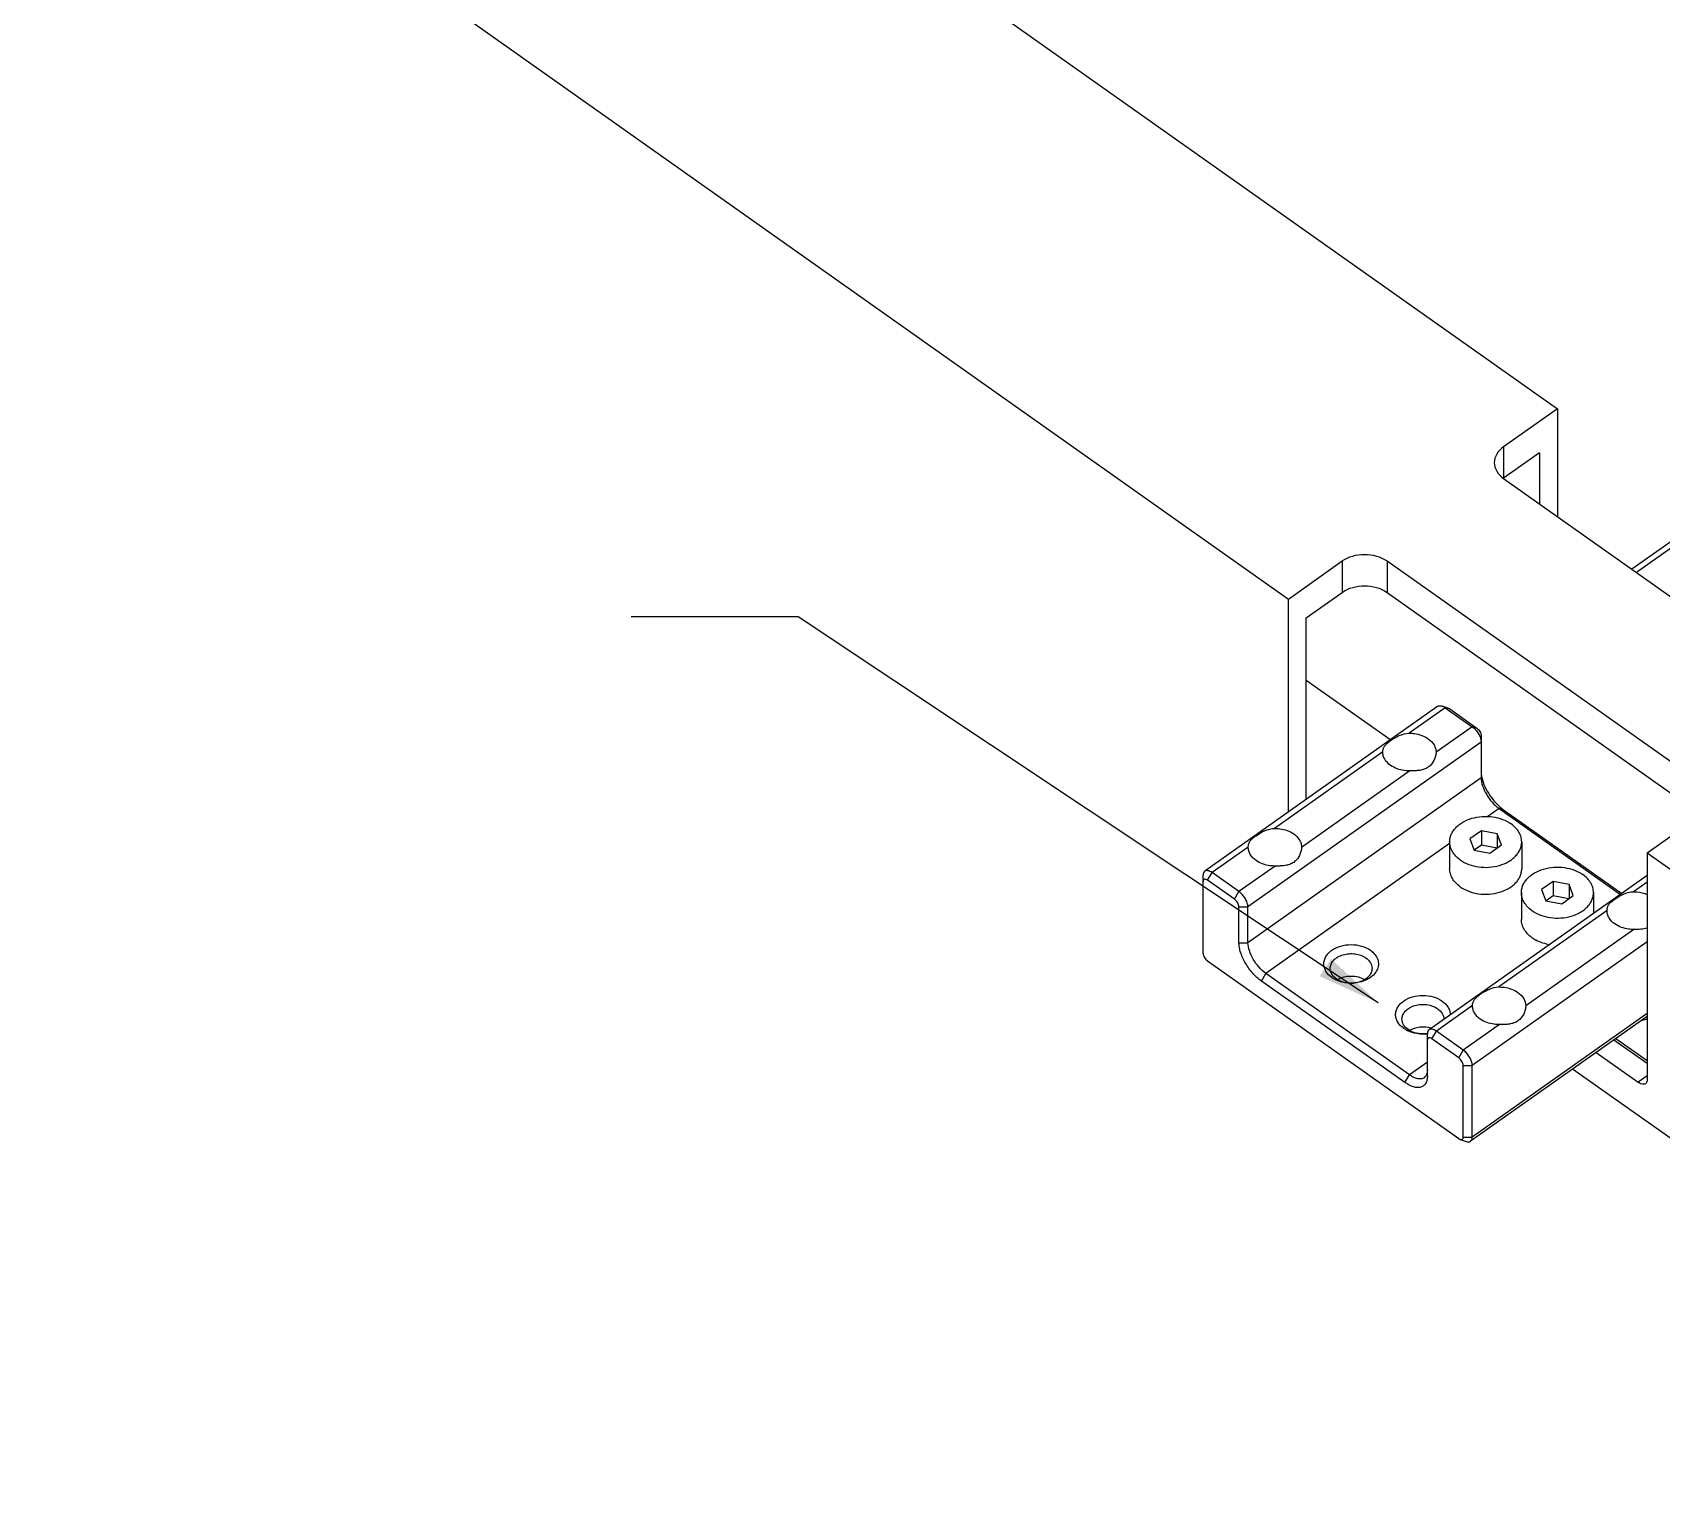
# Model space of a CAD drawing. Header units: millimetres. Extents: x 562 to 17351, y 2396 to 6995.
# Drawn here: x 8892 to 9020.4, y 3001.9 to 3117.8 of the extents above; entities that cross this region are included whole.
import ezdxf

# ---------------------------------------------------------------- set-up
doc = ezdxf.new("R2010")
doc.units = ezdxf.units.MM
doc.layers.add('02___PRT_ALL_AXES', color=7, linetype='Continuous')
doc.styles.get("Standard").update_dxf_attribs({"font": 'arial.ttf'})
doc.dimstyles.new('DIMSTYLE_5-scale4', dxfattribs={"dimscale": 2, "dimtxt": 2.7, "dimasz": 2.5, "dimexe": 1, "dimexo": 0, "dimgap": 1.25, "dimtad": 1, "dimzin": 9, "dimdsep": 46, "dimtxsty": 'Standard', "dimcen": 0.09, "dimclrd": 6, "dimclre": 6, "dimclrt": 3, "dimadec": 1, "dimazin": 2, "dimtp": 0.15, "dimtm": 0.15, "dimtfac": 0.8, "dimtmove": 0, "dimatfit": 3, "dimfxl": 1, "dimtolj": 1, "dimarcsym": 0})

msp = doc.modelspace()

# ---------------------------------------------------------------- linework, layer by layer
at = {"color": 7, "linetype": 'Continuous'}
for p, q in [((9403.757, 3348.18), (9018.11, 3075.487)), ((8913.249, 3158.135), (9012.244, 3088.135)), ((8892.036, 3143.135), (8991.031, 3073.135)), ((9012.244, 3088.135), (9008.001, 3085.135)), ((9012.244, 3088.135), (9012.244, 3079.635)), ((9008.001, 3085.135), (9008.001, 3082.66)), ((9010.83, 3084.66), (9008.001, 3082.66)), ((9010.83, 3084.66), (9010.83, 3080.635)), ((9008.001, 3082.635), (9032.75, 3065.135)), ((8991.031, 3073.135), (8995.273, 3076.135)), ((8995.273, 3076.135), (8995.273, 3073.66)), ((8998.809, 3076.135), (9023.557, 3058.635)), ((8998.809, 3076.135), (8998.809, 3073.66)), ((8991.031, 3056.339), (8991.031, 3073.135)), ((8992.445, 3071.66), (8995.273, 3073.66)), ((8998.809, 3073.66), (9023.557, 3056.16)), ((8992.445, 3057.339), (8992.445, 3071.66)), ((8992.445, 3066.75), (8999.1, 3062.044)), ((9002.828, 3064.68), (8984.443, 3051.68)), ((9003.405, 3064.571), (9000.555, 3062.556)), ((9003.641, 3064.53), (9003.169, 3064.697)), ((9003.758, 3064.467), (9003.405, 3064.571)), ((9003.405, 3064.571), (9005.526, 3063.071)), ((9003.641, 3064.53), (9003.758, 3064.467)), ((9003.758, 3064.467), (9005.88, 3062.967)), ((9005.526, 3063.071), (9002.676, 3061.056)), ((9005.88, 3062.967), (9005.526, 3063.071)), ((9006.233, 3061.864), (8987.849, 3048.864)), ((9006.233, 3062.364), (9006.233, 3059.035)), ((9006.233, 3059.035), (8987.849, 3046.035)), ((9007.648, 3056.621), (9006.76, 3055.994)), ((9008.001, 3056.518), (9007.648, 3056.621)), ((9007.648, 3056.621), (9017.217, 3049.855)), ((9008.001, 3056.518), (9017.32, 3049.928)), ((9019.315, 3053.135), (9023.557, 3056.135)), ((9006.253, 3054.874), (9005.341, 3054.229)), ((9007.499, 3054.638), (9006.253, 3054.874)), ((9006.253, 3054.874), (9006.253, 3053.742)), ((8987.87, 3053.586), (8985.02, 3051.571)), ((9003.747, 3053.863), (8989.263, 3043.621)), ((9005.341, 3054.229), (9005.675, 3053.348)), ((9006.253, 3053.742), (9005.691, 3053.345)), ((9007.483, 3053.509), (9006.253, 3053.742)), ((9006.921, 3053.111), (9007.833, 3053.756)), ((9007.833, 3053.756), (9007.499, 3054.638)), ((9007.499, 3054.638), (9007.499, 3053.52)), ((9005.675, 3053.348), (9006.921, 3053.111)), ((9019.315, 3053.135), (9061.741, 3023.135)), ((9019.315, 3053.135), (9019.315, 3035.245)), ((8984.313, 3045.207), (8984.313, 3051.364)), ((8984.667, 3050.967), (8985.02, 3051.571)), ((8986.788, 3049.467), (8984.667, 3050.967)), ((8987.141, 3050.071), (8985.02, 3051.571)), ((8989.991, 3052.086), (8987.141, 3050.071)), ((9019.315, 3051.339), (9002.12, 3039.18)), ((8986.788, 3049.467), (8987.141, 3050.071)), ((9011.91, 3050.874), (9010.998, 3050.229)), ((9010.998, 3050.229), (9011.332, 3049.348)), ((9011.91, 3049.742), (9011.347, 3049.345)), ((9013.156, 3050.638), (9011.91, 3050.874)), ((9011.91, 3050.874), (9011.91, 3049.742)), ((9013.14, 3049.509), (9011.91, 3049.742)), ((9012.578, 3049.111), (9013.49, 3049.756)), ((9013.49, 3049.756), (9013.156, 3050.638)), ((9013.156, 3050.638), (9013.156, 3049.52)), ((9019.315, 3050.821), (9018.233, 3050.056)), ((8987.141, 3048.864), (8987.849, 3048.864)), ((8987.141, 3046.035), (8987.141, 3048.864)), ((8987.849, 3046.035), (8987.849, 3048.864)), ((9011.332, 3049.348), (9012.578, 3049.111)), ((8987.141, 3046.035), (8987.849, 3046.035)), ((9019.315, 3046.114), (9005.526, 3036.364)), ((8984.667, 3044.603), (9004.466, 3030.603)), ((8988.909, 3043.018), (8989.263, 3043.621)), ((9000.576, 3035.621), (8989.263, 3043.621)), ((9000.223, 3035.018), (8988.909, 3043.018)), ((9005.548, 3041.086), (9002.698, 3039.071)), ((9007.669, 3039.586), (9004.819, 3037.571)), ((9019.315, 3040.232), (9005.396, 3030.39)), ((9019.315, 3040.457), (9005.526, 3030.707)), ((9001.991, 3035.535), (9001.991, 3038.864)), ((9002.344, 3038.467), (9002.698, 3039.071)), ((9004.466, 3036.967), (9002.344, 3038.467)), ((9004.819, 3037.571), (9002.698, 3039.071)), ((9016.702, 3038.385), (9019.315, 3036.538)), ((9016.852, 3038.491), (9019.315, 3036.75)), ((9004.466, 3036.967), (9004.819, 3037.571)), ((9015.288, 3037.385), (9018.608, 3035.038)), ((9000.223, 3035.018), (9000.576, 3035.621)), ((9001.991, 3036.621), (9000.576, 3035.621)), ((9004.819, 3036.364), (9005.526, 3036.364)), ((9004.819, 3030.707), (9004.819, 3036.364)), ((9005.526, 3030.707), (9005.526, 3036.364)), ((9061.741, 3001.921), (9013.438, 3036.077)), ((9019.315, 3035.538), (9018.608, 3035.038)), ((9004.466, 3030.603), (9004.583, 3030.54)), ((9004.583, 3030.54), (9005.055, 3030.374)), ((9004.819, 3030.707), (9005.526, 3030.707))]:
    msp.add_line(p, q, dxfattribs=at)
for centre, radius, start, end in [((8995.795, 3045.242), 2.361, 244.23264, 245.3302), ((8995.98, 3045.886), 3.035, 265.61615, 269.44631), ((8995.98, 3045.885), 3.034, 269.44176, 273.01468), ((8995.981, 3045.871), 3.02, 273.01721, 274.60457), ((9002.46, 3040.018), 0.827, 359.09334, 359.99965), ((9018.314, 3042.788), 2.909, 282.03876, 290.42739), ((9001.452, 3041.242), 2.361, 244.23264, 245.3302), ((9001.637, 3041.886), 3.035, 265.61615, 269.44631), ((9001.637, 3041.885), 3.034, 269.44176, 273.01468), ((9001.638, 3041.871), 3.02, 273.01721, 274.60457), ((9001.639, 3041.852), 3.001, 274.60335, 276.72338)]:
    msp.add_arc(centre, radius, start, end, dxfattribs=at)
for points, knots in [([(9008.001, 3085.135), (9007.786, 3084.983), (9007.42, 3084.622), (9007.269, 3084.119), (9007.269, 3083.885)], [0, 0, 0, 0, 0.5289927, 1, 1, 1, 1]), ([(9007.269, 3083.885), (9007.269, 3083.65), (9007.42, 3083.148), (9007.786, 3082.787), (9008.001, 3082.635)], [0, 0, 0, 0, 0.4710073, 1, 1, 1, 1]), ([(9002.828, 3064.68), (9002.871, 3064.711), (9002.991, 3064.745), (9003.108, 3064.719), (9003.169, 3064.697)], [0, 0, 0, 0, 0.4503608, 1, 1, 1, 1]), ([(9003.169, 3064.697), (9003.189, 3064.69), (9003.272, 3064.657), (9003.349, 3064.611), (9003.405, 3064.571)], [0, 0, 0, 0, 0.2310159, 1, 1, 1, 1]), ([(9005.526, 3063.071), (9005.626, 3063.001), (9005.812, 3062.827), (9006.033, 3062.522), (9006.186, 3062.196), (9006.233, 3061.968), (9006.233, 3061.864)], [0, 0, 0, 0, 0.2536839, 0.5246502, 0.7823224, 1, 1, 1, 1]), ([(9005.88, 3062.967), (9005.929, 3062.932), (9006.023, 3062.846), (9006.133, 3062.693), (9006.21, 3062.53), (9006.233, 3062.416), (9006.233, 3062.364)], [0, 0, 0, 0, 0.2536946, 0.5246461, 0.782314, 1, 1, 1, 1]), ([(9006.233, 3059.535), (9006.233, 3059.497), (9006.239, 3059.336), (9006.263, 3059.175), (9006.289, 3059.054)], [0, 0, 0, 0, 0.2349498, 1, 1, 1, 1]), ([(9006.233, 3059.035), (9006.233, 3058.827), (9006.328, 3058.371), (9006.633, 3057.719), (9007.077, 3057.108), (9007.449, 3056.762), (9007.648, 3056.621)], [0, 0, 0, 0, 0.2176657, 0.4753503, 0.746329, 1, 1, 1, 1]), ([(9006.289, 3059.054), (9006.342, 3058.815), (9006.514, 3058.326), (9006.902, 3057.639), (9007.4, 3057.016), (9007.794, 3056.664), (9008.001, 3056.518)], [0, 0, 0, 0, 0.2357821, 0.4946419, 0.7563119, 1, 1, 1, 1]), ([(8984.443, 3051.68), (8984.4, 3051.65), (8984.327, 3051.548), (8984.313, 3051.428), (8984.313, 3051.364)], [0, 0, 0, 0, 0.4502563, 1, 1, 1, 1]), ([(8984.667, 3050.967), (8984.625, 3050.997), (8984.547, 3051.041), (8984.436, 3051.053), (8984.37, 3051.021), (8984.336, 3050.98), (8984.317, 3050.926), (8984.313, 3050.885), (8984.313, 3050.864)], [0, 0, 0, 0, 0.3120356, 0.547955, 0.6494763, 0.7525165, 0.8674709, 1, 1, 1, 1]), ([(8985.02, 3051.571), (8984.967, 3051.608), (8984.864, 3051.671), (8984.706, 3051.727), (8984.561, 3051.736), (8984.476, 3051.704), (8984.443, 3051.68)], [0, 0, 0, 0, 0.3121939, 0.5798809, 0.8042021, 1, 1, 1, 1]), ([(8987.849, 3048.864), (8987.849, 3048.968), (8987.801, 3049.196), (8987.649, 3049.522), (8987.427, 3049.827), (8987.241, 3050.001), (8987.141, 3050.071)], [0, 0, 0, 0, 0.2176776, 0.4753498, 0.7463161, 1, 1, 1, 1]), ([(8987.141, 3048.864), (8987.141, 3048.916), (8987.118, 3049.03), (8987.041, 3049.193), (8986.931, 3049.346), (8986.838, 3049.432), (8986.788, 3049.467)], [0, 0, 0, 0, 0.217686, 0.4753539, 0.7463054, 1, 1, 1, 1]), ([(8988.909, 3043.018), (8988.661, 3043.193), (8988.195, 3043.627), (8987.642, 3044.39), (8987.311, 3045.096), (8987.168, 3045.65), (8987.141, 3045.912), (8987.141, 3046.035)], [0, 0, 0, 0, 0.2535029, 0.5243167, 0.7818433, 0.8971245, 1, 1, 1, 1]), ([(8989.263, 3043.621), (8989.064, 3043.762), (8988.692, 3044.108), (8988.248, 3044.719), (8987.943, 3045.371), (8987.849, 3045.827), (8987.849, 3046.035)], [0, 0, 0, 0, 0.253671, 0.5246497, 0.7823343, 1, 1, 1, 1]), ([(8994.46, 3043.296), (8994.275, 3043.427), (8994.033, 3043.67), (8993.859, 3044.067), (8993.816, 3044.371), (8993.859, 3044.675), (8993.986, 3044.965), (8994.189, 3045.23), (8994.561, 3045.546), (8995.167, 3045.819), (8995.98, 3045.929), (8996.794, 3045.82), (8997.291, 3045.595), (8997.501, 3045.446)], [0, 0, 0, 0, 0.1172977, 0.1709382, 0.222701, 0.2744631, 0.3281051, 0.3850573, 0.4460644, 0.5794121, 0.7230314, 0.8666503, 1, 1, 1, 1]), ([(8984.313, 3045.207), (8984.313, 3045.155), (8984.337, 3045.041), (8984.413, 3044.878), (8984.524, 3044.725), (8984.617, 3044.639), (8984.667, 3044.603)], [0, 0, 0, 0, 0.217686, 0.4753539, 0.7463054, 1, 1, 1, 1]), ([(8994.33, 3044.018), (8994.33, 3044.133), (8994.383, 3044.375), (8994.603, 3044.69), (8994.936, 3044.942), (8995.352, 3045.114), (8995.82, 3045.195), (8996.443, 3045.175), (8996.901, 3045.016), (8997.147, 3044.843)], [0, 0, 0, 0, 0.100421, 0.2084788, 0.3281628, 0.459062, 0.597485, 0.7379147, 1, 1, 1, 1]), ([(8997.501, 3045.446), (8997.635, 3045.351), (8997.873, 3045.135), (8998.101, 3044.727), (8998.157, 3044.282), (8998.029, 3043.847), (8997.74, 3043.463), (8997.161, 3043.041), (8996.604, 3042.891), (8996.223, 3042.861)], [0, 0, 0, 0, 0.1260273, 0.2406837, 0.3490645, 0.4590863, 0.5778882, 0.7088776, 1, 1, 1, 1]), ([(8997.147, 3044.843), (8997.289, 3044.742), (8997.475, 3044.556), (8997.608, 3044.251), (8997.63, 3044.094), (8997.63, 3044.018)], [0, 0, 0, 0, 0.526714, 0.7675653, 1, 1, 1, 1]), ([(8994.814, 3043.193), (8994.672, 3043.293), (8994.486, 3043.479), (8994.353, 3043.784), (8994.33, 3043.941), (8994.33, 3044.018)], [0, 0, 0, 0, 0.526714, 0.7675653, 1, 1, 1, 1]), ([(8994.768, 3043.115), (8994.741, 3043.129), (8994.635, 3043.183), (8994.532, 3043.245), (8994.46, 3043.296)], [0, 0, 0, 0, 0.2556032, 1, 1, 1, 1]), ([(8997.63, 3044.018), (8997.63, 3043.902), (8997.577, 3043.661), (8997.358, 3043.345), (8997.025, 3043.093), (8996.608, 3042.921), (8996.14, 3042.84), (8995.518, 3042.861), (8995.059, 3043.019), (8994.814, 3043.193)], [0, 0, 0, 0, 0.100421, 0.2084788, 0.3281628, 0.459062, 0.597485, 0.7379147, 1, 1, 1, 1]), ([(8995.748, 3042.86), (8995.665, 3042.866), (8995.344, 3042.904), (8995.028, 3042.996), (8994.809, 3043.096)], [0, 0, 0, 0, 0.2570392, 1, 1, 1, 1]), ([(9000.117, 3039.296), (8999.932, 3039.427), (8999.69, 3039.67), (8999.516, 3040.067), (8999.473, 3040.371), (8999.516, 3040.675), (8999.643, 3040.965), (8999.846, 3041.23), (9000.218, 3041.546), (9000.824, 3041.819), (9001.637, 3041.929), (9002.45, 3041.82), (9002.947, 3041.595), (9003.157, 3041.446)], [0, 0, 0, 0, 0.1172977, 0.1709382, 0.222701, 0.2744631, 0.3281051, 0.3850573, 0.4460644, 0.5794121, 0.7230314, 0.8666503, 1, 1, 1, 1]), ([(8999.987, 3040.018), (8999.987, 3040.133), (9000.04, 3040.375), (9000.26, 3040.69), (9000.593, 3040.942), (9001.009, 3041.114), (9001.477, 3041.195), (9002.1, 3041.175), (9002.558, 3041.016), (9002.804, 3040.843)], [0, 0, 0, 0, 0.100421, 0.2084788, 0.3281628, 0.459062, 0.597485, 0.7379147, 1, 1, 1, 1]), ([(9002.804, 3040.843), (9002.946, 3040.742), (9003.132, 3040.556), (9003.265, 3040.251), (9003.287, 3040.094), (9003.287, 3040.018)], [0, 0, 0, 0, 0.526714, 0.7675653, 1, 1, 1, 1]), ([(9003.157, 3041.446), (9003.345, 3041.314), (9003.59, 3041.067), (9003.762, 3040.662), (9003.789, 3040.455), (9003.787, 3040.353)], [0, 0, 0, 0, 0.5267601, 0.7674883, 1, 1, 1, 1]), ([(9000.47, 3039.193), (9000.329, 3039.293), (9000.142, 3039.479), (9000.009, 3039.784), (8999.987, 3039.941), (8999.987, 3040.018)], [0, 0, 0, 0, 0.526714, 0.7675653, 1, 1, 1, 1]), ([(9000.425, 3039.115), (9000.398, 3039.129), (9000.291, 3039.183), (9000.189, 3039.245), (9000.117, 3039.296)], [0, 0, 0, 0, 0.2556032, 1, 1, 1, 1]), ([(9001.405, 3038.86), (9001.322, 3038.866), (9001.001, 3038.904), (9000.685, 3038.996), (9000.466, 3039.096)], [0, 0, 0, 0, 0.2570392, 1, 1, 1, 1]), ([(9001.989, 3038.878), (9001.854, 3038.857), (9001.332, 3038.823), (9000.786, 3038.969), (9000.47, 3039.193)], [0, 0, 0, 0, 0.2614859, 1, 1, 1, 1]), ([(9002.12, 3039.18), (9002.077, 3039.15), (9002.005, 3039.048), (9001.991, 3038.928), (9001.991, 3038.864)], [0, 0, 0, 0, 0.4502563, 1, 1, 1, 1]), ([(9002.344, 3038.467), (9002.303, 3038.497), (9002.225, 3038.541), (9002.114, 3038.553), (9002.048, 3038.521), (9002.014, 3038.48), (9001.994, 3038.426), (9001.991, 3038.385), (9001.991, 3038.364)], [0, 0, 0, 0, 0.3120356, 0.547955, 0.6494763, 0.7525165, 0.8674709, 1, 1, 1, 1]), ([(9002.698, 3039.071), (9002.645, 3039.108), (9002.542, 3039.171), (9002.383, 3039.227), (9002.238, 3039.236), (9002.154, 3039.204), (9002.12, 3039.18)], [0, 0, 0, 0, 0.3121939, 0.5798809, 0.8042021, 1, 1, 1, 1]), ([(9004.819, 3036.364), (9004.819, 3036.416), (9004.795, 3036.53), (9004.719, 3036.693), (9004.608, 3036.846), (9004.515, 3036.932), (9004.466, 3036.967)], [0, 0, 0, 0, 0.217686, 0.4753539, 0.7463054, 1, 1, 1, 1]), ([(9005.526, 3036.364), (9005.526, 3036.468), (9005.479, 3036.696), (9005.326, 3037.022), (9005.105, 3037.327), (9004.919, 3037.501), (9004.819, 3037.571)], [0, 0, 0, 0, 0.2176776, 0.4753498, 0.7463161, 1, 1, 1, 1]), ([(9001.991, 3035.535), (9001.991, 3035.428), (9001.973, 3035.226), (9001.875, 3034.955), (9001.705, 3034.751), (9001.47, 3034.634), (9001.19, 3034.608), (9000.881, 3034.667), (9000.549, 3034.806), (9000.333, 3034.94), (9000.223, 3035.018)], [0, 0, 0, 0, 0.1322022, 0.2466173, 0.3493212, 0.4504961, 0.5609635, 0.6880413, 0.8345774, 1, 1, 1, 1]), ([(9001.731, 3035.402), (9001.665, 3035.356), (9001.495, 3035.292), (9001.206, 3035.309), (9000.889, 3035.422), (9000.682, 3035.547), (9000.576, 3035.621)], [0, 0, 0, 0, 0.1957898, 0.4201364, 0.6877692, 1, 1, 1, 1]), ([(9001.888, 3035.579), (9001.878, 3035.561), (9001.836, 3035.494), (9001.779, 3035.436), (9001.731, 3035.402)], [0, 0, 0, 0, 0.2589637, 1, 1, 1, 1]), ([(9001.991, 3036.035), (9001.991, 3035.992), (9001.984, 3035.835), (9001.944, 3035.677), (9001.888, 3035.579)], [0, 0, 0, 0, 0.2780154, 1, 1, 1, 1]), ([(9019.185, 3034.928), (9019.152, 3034.905), (9018.953, 3034.832), (9018.741, 3034.944), (9018.608, 3035.038)], [0, 0, 0, 0, 0.1989582, 1, 1, 1, 1]), ([(9019.315, 3035.245), (9019.315, 3035.211), (9019.308, 3035.096), (9019.252, 3034.976), (9019.185, 3034.928)], [0, 0, 0, 0, 0.2937594, 1, 1, 1, 1]), ([(9004.583, 3030.54), (9004.614, 3030.53), (9004.673, 3030.516), (9004.76, 3030.541), (9004.812, 3030.615), (9004.819, 3030.675), (9004.819, 3030.707)], [0, 0, 0, 0, 0.2748246, 0.4999876, 0.7251555, 1, 1, 1, 1]), ([(9005.055, 3030.374), (9005.116, 3030.352), (9005.233, 3030.326), (9005.353, 3030.36), (9005.396, 3030.39)], [0, 0, 0, 0, 0.5496392, 1, 1, 1, 1]), ([(9005.396, 3030.39), (9005.44, 3030.421), (9005.512, 3030.523), (9005.526, 3030.642), (9005.526, 3030.707)], [0, 0, 0, 0, 0.4502563, 1, 1, 1, 1])]:
    msp.add_open_spline(points, degree=3, knots=knots, dxfattribs=at)
for points in [[(8995.273, 3076.135), (8995.775, 3076.489), (8997.041, 3076.816), (8998.307, 3076.489), (8998.809, 3076.135)], [(8995.273, 3073.66), (8995.775, 3074.014), (8997.041, 3074.341), (8998.307, 3074.014), (8998.809, 3073.66)]]:
    msp.add_open_spline(points, degree=3, dxfattribs=at)
at = {"layer": '02___PRT_ALL_AXES', "color": 7, "linetype": 'Continuous'}
for p, q in [((9399.406, 3344.586), (9018.476, 3075.228)), ((8998.477, 3061.086), (8989.948, 3055.056)), ((8998.477, 3061.071), (8998.477, 3061.086)), ((9002.676, 3061.071), (9002.676, 3061.056)), ((9000.598, 3059.586), (8992.07, 3053.556)), ((8987.87, 3053.571), (8987.87, 3053.586)), ((8992.07, 3053.571), (8992.07, 3053.556)), ((9003.747, 3053.993), (9003.747, 3051.871)), ((9009.427, 3053.993), (9009.427, 3051.871)), ((9009.404, 3049.993), (9009.404, 3047.871)), ((9015.084, 3049.993), (9015.084, 3048.347)), ((9016.154, 3048.586), (9007.626, 3042.556)), ((9016.154, 3048.571), (9016.154, 3048.586)), ((9018.276, 3047.086), (9009.747, 3041.056)), ((9005.548, 3041.071), (9005.548, 3041.086)), ((9009.748, 3041.071), (9009.747, 3041.056))]:
    msp.add_line(p, q, dxfattribs=at)
for points, knots in [([(8998.477, 3061.086), (8998.478, 3061.175), (8998.504, 3061.35), (8998.636, 3061.587), (8998.84, 3061.793), (8999.101, 3061.992), (8999.412, 3062.192), (8999.88, 3062.438), (9000.284, 3062.554), (9000.555, 3062.556)], [0, 0, 0, 0, 0.0982219, 0.1911933, 0.2941076, 0.4153577, 0.5535162, 0.7007578, 1, 1, 1, 1]), ([(9000.555, 3062.556), (9000.694, 3062.557), (9001.219, 3062.524), (9001.744, 3062.345), (9002.061, 3062.121)], [0, 0, 0, 0, 0.2632055, 1, 1, 1, 1]), ([(9002.061, 3062.121), (9002.242, 3061.993), (9002.479, 3061.756), (9002.648, 3061.368), (9002.676, 3061.168), (9002.676, 3061.071)], [0, 0, 0, 0, 0.5266914, 0.7675526, 1, 1, 1, 1]), ([(8999.092, 3060.021), (8998.911, 3060.148), (8998.674, 3060.386), (8998.505, 3060.774), (8998.476, 3060.973), (8998.476, 3061.071)], [0, 0, 0, 0, 0.5266914, 0.7675526, 1, 1, 1, 1]), ([(9000.598, 3059.586), (9000.459, 3059.585), (8999.934, 3059.618), (8999.409, 3059.797), (8999.092, 3060.021)], [0, 0, 0, 0, 0.2632055, 1, 1, 1, 1]), ([(9002.676, 3061.056), (9002.675, 3060.951), (9002.641, 3060.732), (9002.522, 3060.414), (9002.333, 3060.114), (9002.071, 3059.865), (9001.747, 3059.701), (9001.384, 3059.618), (9000.998, 3059.589), (9000.733, 3059.587), (9000.598, 3059.586)], [0, 0, 0, 0, 0.1087543, 0.2280387, 0.3513201, 0.4746565, 0.5979537, 0.725052, 0.8592408, 1, 1, 1, 1]), ([(8987.87, 3053.586), (8987.871, 3053.675), (8987.897, 3053.85), (8988.03, 3054.087), (8988.233, 3054.293), (8988.495, 3054.492), (8988.805, 3054.692), (8989.274, 3054.938), (8989.677, 3055.054), (8989.948, 3055.056)], [0, 0, 0, 0, 0.0982219, 0.1911933, 0.2941076, 0.4153577, 0.5535162, 0.7007578, 1, 1, 1, 1]), ([(8989.948, 3055.056), (8990.087, 3055.057), (8990.613, 3055.024), (8991.138, 3054.845), (8991.455, 3054.621)], [0, 0, 0, 0, 0.2632055, 1, 1, 1, 1]), ([(9003.747, 3053.993), (9003.747, 3054.091), (9003.768, 3054.291), (9003.862, 3054.583), (9004.015, 3054.861), (9004.223, 3055.119), (9004.482, 3055.352), (9004.896, 3055.628), (9005.507, 3055.881), (9006.31, 3056.02), (9007.137, 3055.992), (9007.919, 3055.798), (9008.389, 3055.558), (9008.595, 3055.413)], [0, 0, 0, 0, 0.0497954, 0.1006346, 0.153414, 0.2087801, 0.2670873, 0.328405, 0.4589036, 0.5969031, 0.7369012, 0.872951, 1, 1, 1, 1]), ([(9009.427, 3053.993), (9009.427, 3054.124), (9009.389, 3054.394), (9009.221, 3054.777), (9008.953, 3055.127), (9008.722, 3055.323), (9008.595, 3055.413)], [0, 0, 0, 0, 0.2317397, 0.4718969, 0.726862, 1, 1, 1, 1]), ([(8988.485, 3052.521), (8988.305, 3052.648), (8988.068, 3052.886), (8987.898, 3053.274), (8987.87, 3053.473), (8987.87, 3053.571)], [0, 0, 0, 0, 0.5266914, 0.7675526, 1, 1, 1, 1]), ([(8992.07, 3053.556), (8992.068, 3053.451), (8992.034, 3053.232), (8991.915, 3052.914), (8991.726, 3052.614), (8991.465, 3052.365), (8991.14, 3052.201), (8990.777, 3052.118), (8990.391, 3052.089), (8990.127, 3052.087), (8989.991, 3052.086)], [0, 0, 0, 0, 0.1087543, 0.2280387, 0.3513201, 0.4746565, 0.5979537, 0.725052, 0.8592408, 1, 1, 1, 1]), ([(8991.455, 3054.621), (8991.635, 3054.493), (8991.872, 3054.256), (8992.042, 3053.868), (8992.07, 3053.668), (8992.07, 3053.571)], [0, 0, 0, 0, 0.5266914, 0.7675526, 1, 1, 1, 1]), ([(9004.579, 3052.573), (9004.452, 3052.662), (9004.221, 3052.858), (9003.953, 3053.208), (9003.785, 3053.591), (9003.747, 3053.861), (9003.747, 3053.993)], [0, 0, 0, 0, 0.273138, 0.5281031, 0.7682603, 1, 1, 1, 1]), ([(9004.579, 3052.573), (9004.784, 3052.427), (9005.255, 3052.187), (9006.037, 3051.993), (9006.863, 3051.965), (9007.667, 3052.104), (9008.278, 3052.357), (9008.692, 3052.633), (9008.951, 3052.866), (9009.159, 3053.124), (9009.312, 3053.402), (9009.406, 3053.694), (9009.427, 3053.894), (9009.427, 3053.993)], [0, 0, 0, 0, 0.127049, 0.2630988, 0.4030969, 0.5410964, 0.671595, 0.7329127, 0.7912199, 0.846586, 0.8993654, 0.9502046, 1, 1, 1, 1]), ([(8989.991, 3052.086), (8989.853, 3052.085), (8989.327, 3052.118), (8988.802, 3052.297), (8988.485, 3052.521)], [0, 0, 0, 0, 0.2632055, 1, 1, 1, 1]), ([(9004.579, 3050.451), (9004.452, 3050.541), (9004.221, 3050.737), (9003.953, 3051.087), (9003.785, 3051.469), (9003.747, 3051.739), (9003.747, 3051.871)], [0, 0, 0, 0, 0.273138, 0.5281031, 0.7682603, 1, 1, 1, 1]), ([(9004.579, 3050.451), (9004.784, 3050.306), (9005.255, 3050.065), (9006.037, 3049.872), (9006.863, 3049.844), (9007.667, 3049.983), (9008.278, 3050.236), (9008.692, 3050.512), (9008.951, 3050.745), (9009.159, 3051.003), (9009.312, 3051.281), (9009.406, 3051.572), (9009.427, 3051.772), (9009.427, 3051.871)], [0, 0, 0, 0, 0.127049, 0.2630988, 0.4030969, 0.5410964, 0.671595, 0.7329127, 0.7912199, 0.846586, 0.8993654, 0.9502046, 1, 1, 1, 1]), ([(9009.404, 3049.993), (9009.404, 3050.091), (9009.425, 3050.291), (9009.518, 3050.583), (9009.671, 3050.861), (9009.88, 3051.119), (9010.139, 3051.352), (9010.553, 3051.628), (9011.163, 3051.881), (9011.967, 3052.02), (9012.794, 3051.992), (9013.576, 3051.798), (9014.046, 3051.558), (9014.252, 3051.413)], [0, 0, 0, 0, 0.0497954, 0.1006346, 0.153414, 0.2087801, 0.2670873, 0.328405, 0.4589036, 0.5969031, 0.7369012, 0.872951, 1, 1, 1, 1]), ([(9015.084, 3049.993), (9015.084, 3050.124), (9015.045, 3050.394), (9014.878, 3050.777), (9014.61, 3051.127), (9014.379, 3051.323), (9014.252, 3051.413)], [0, 0, 0, 0, 0.2317397, 0.4718969, 0.726862, 1, 1, 1, 1]), ([(9010.236, 3048.573), (9010.109, 3048.662), (9009.878, 3048.858), (9009.609, 3049.208), (9009.442, 3049.591), (9009.404, 3049.861), (9009.404, 3049.993)], [0, 0, 0, 0, 0.273138, 0.5281031, 0.7682603, 1, 1, 1, 1]), ([(9010.236, 3048.573), (9010.441, 3048.427), (9010.912, 3048.187), (9011.694, 3047.993), (9012.52, 3047.965), (9013.324, 3048.104), (9013.935, 3048.357), (9014.349, 3048.633), (9014.608, 3048.866), (9014.816, 3049.124), (9014.969, 3049.402), (9015.063, 3049.694), (9015.084, 3049.894), (9015.084, 3049.993)], [0, 0, 0, 0, 0.127049, 0.2630988, 0.4030969, 0.5410964, 0.671595, 0.7329127, 0.7912199, 0.846586, 0.8993654, 0.9502046, 1, 1, 1, 1]), ([(9016.154, 3048.586), (9016.156, 3048.675), (9016.182, 3048.85), (9016.314, 3049.087), (9016.518, 3049.293), (9016.779, 3049.492), (9017.09, 3049.692), (9017.558, 3049.938), (9017.961, 3050.054), (9018.233, 3050.056)], [0, 0, 0, 0, 0.0982219, 0.1911933, 0.2941076, 0.4153577, 0.5535162, 0.7007578, 1, 1, 1, 1]), ([(9018.233, 3050.056), (9018.327, 3050.056), (9018.697, 3050.042), (9019.065, 3049.956), (9019.319, 3049.851)], [0, 0, 0, 0, 0.2559932, 1, 1, 1, 1]), ([(9016.769, 3047.521), (9016.589, 3047.648), (9016.352, 3047.886), (9016.183, 3048.274), (9016.154, 3048.473), (9016.154, 3048.571)], [0, 0, 0, 0, 0.5266914, 0.7675526, 1, 1, 1, 1]), ([(9010.236, 3046.451), (9010.109, 3046.541), (9009.878, 3046.737), (9009.609, 3047.087), (9009.442, 3047.469), (9009.404, 3047.739), (9009.404, 3047.871)], [0, 0, 0, 0, 0.273138, 0.5281031, 0.7682603, 1, 1, 1, 1]), ([(9018.276, 3047.086), (9018.137, 3047.085), (9017.611, 3047.118), (9017.086, 3047.297), (9016.769, 3047.521)], [0, 0, 0, 0, 0.2632055, 1, 1, 1, 1]), ([(9019.316, 3047.181), (9019.154, 3047.135), (9018.805, 3047.089), (9018.456, 3047.087), (9018.276, 3047.086)], [0, 0, 0, 0, 0.4824871, 1, 1, 1, 1]), ([(9010.236, 3046.451), (9010.333, 3046.382), (9010.765, 3046.119), (9011.26, 3045.967), (9011.64, 3045.909)], [0, 0, 0, 0, 0.2373321, 1, 1, 1, 1]), ([(8994.912, 3043.139), (8995.066, 3043.232), (8995.417, 3043.371), (8995.98, 3043.44), (8996.544, 3043.371), (8996.894, 3043.232), (8997.049, 3043.139)], [0, 0, 0, 0, 0.242463, 0.499971, 0.7574808, 1, 1, 1, 1]), ([(9005.548, 3041.086), (9005.549, 3041.175), (9005.575, 3041.35), (9005.707, 3041.587), (9005.911, 3041.793), (9006.172, 3041.992), (9006.483, 3042.192), (9006.951, 3042.438), (9007.355, 3042.554), (9007.626, 3042.556)], [0, 0, 0, 0, 0.0982219, 0.1911933, 0.2941076, 0.4153577, 0.5535162, 0.7007578, 1, 1, 1, 1]), ([(9007.626, 3042.556), (9007.765, 3042.557), (9008.29, 3042.524), (9008.815, 3042.345), (9009.132, 3042.121)], [0, 0, 0, 0, 0.2632055, 1, 1, 1, 1]), ([(9009.132, 3042.121), (9009.313, 3041.993), (9009.55, 3041.756), (9009.719, 3041.368), (9009.748, 3041.168), (9009.748, 3041.071)], [0, 0, 0, 0, 0.5266914, 0.7675526, 1, 1, 1, 1]), ([(9006.163, 3040.021), (9005.982, 3040.148), (9005.745, 3040.386), (9005.576, 3040.774), (9005.548, 3040.973), (9005.548, 3041.071)], [0, 0, 0, 0, 0.5266914, 0.7675526, 1, 1, 1, 1]), ([(9009.747, 3041.056), (9009.746, 3040.951), (9009.712, 3040.732), (9009.593, 3040.414), (9009.404, 3040.114), (9009.143, 3039.865), (9008.818, 3039.701), (9008.455, 3039.618), (9008.069, 3039.589), (9007.804, 3039.587), (9007.669, 3039.586)], [0, 0, 0, 0, 0.1087543, 0.2280387, 0.3513201, 0.4746565, 0.5979537, 0.725052, 0.8592408, 1, 1, 1, 1]), ([(9000.569, 3039.139), (9000.819, 3039.289), (9001.409, 3039.464), (9002.018, 3039.407), (9002.307, 3039.316)], [0, 0, 0, 0, 0.4901508, 1, 1, 1, 1]), ([(9007.669, 3039.586), (9007.53, 3039.585), (9007.005, 3039.618), (9006.48, 3039.797), (9006.163, 3040.021)], [0, 0, 0, 0, 0.2632055, 1, 1, 1, 1])]:
    msp.add_open_spline(points, degree=3, knots=knots, dxfattribs=at)

# ---------------------------------------------------------------- leaders
msp.add_leader([(8998.115, 3041.309), (8952.396, 3071.731), (8939.215, 3071.731)], dimstyle='DIMSTYLE_5-scale4', override={"dimgap": 1.25, "dimtad": 0})

doc.saveas('drawing.dxf')
